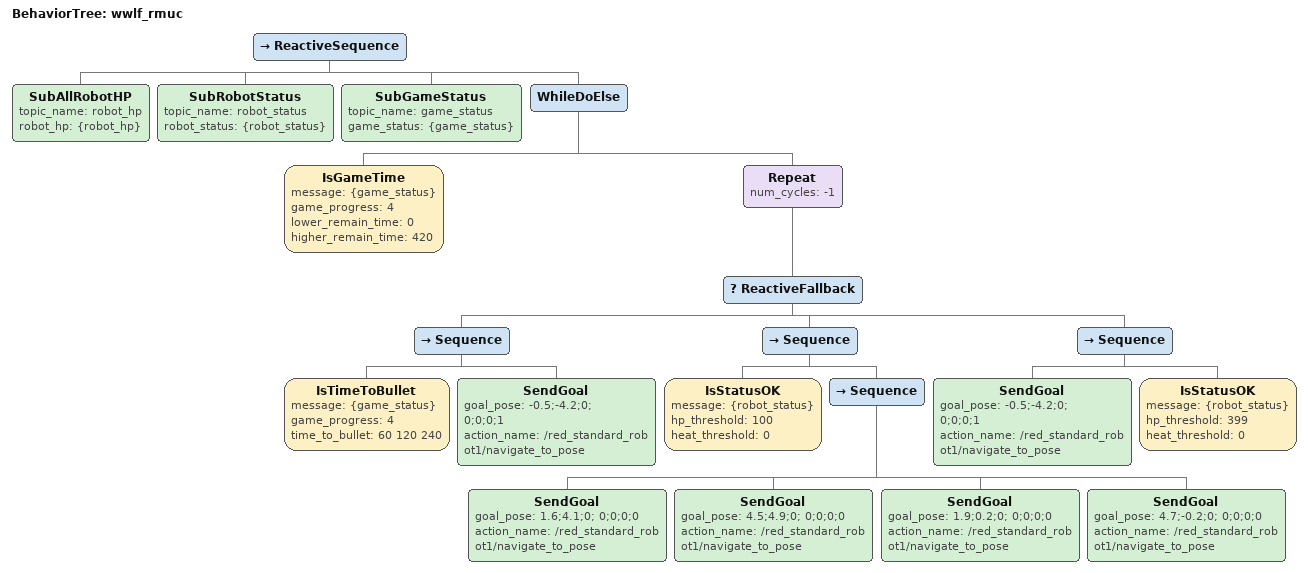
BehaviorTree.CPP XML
<?xml version="1.0" encoding="UTF-8"?>
<root BTCPP_format="4">
  <BehaviorTree ID="wwlf_rmuc">
    <ReactiveSequence>
      <SubAllRobotHP topic_name="robot_hp"
                     robot_hp="{robot_hp}"/>
      <SubRobotStatus topic_name="robot_status"
                      robot_status="{robot_status}"/>
      <SubGameStatus topic_name="game_status"
                     game_status="{game_status}"/>
      <WhileDoElse>
        <IsGameTime message="{game_status}"
                    game_progress="4"
                    lower_remain_time="0"
                    higher_remain_time="420"/>
        <Repeat num_cycles="-1">
          <ReactiveFallback>
            <Sequence>
              <IsTimeToBullet message="{game_status}"
                              game_progress="4"
                              time_to_bullet="60 120 240"/>
              <SendGoal goal_pose="-0.5;-4.2;0; 0;0;0;1"
                        action_name="/red_standard_robot1/navigate_to_pose"/>
            </Sequence>
            <Sequence>
              <IsStatusOK message="{robot_status}"
                          hp_threshold="100"
                          heat_threshold="0"/>
              <Sequence>
                <SendGoal goal_pose="1.6;4.1;0; 0;0;0;0"
                          action_name="/red_standard_robot1/navigate_to_pose"/>
                <SendGoal goal_pose="4.5;4.9;0; 0;0;0;0"
                          action_name="/red_standard_robot1/navigate_to_pose"/>
                <SendGoal goal_pose="1.9;0.2;0; 0;0;0;0"
                          action_name="/red_standard_robot1/navigate_to_pose"/>
                <SendGoal goal_pose="4.7;-0.2;0; 0;0;0;0"
                          action_name="/red_standard_robot1/navigate_to_pose"/>
              </Sequence>
            </Sequence>
            <Sequence>
              <SendGoal goal_pose="-0.5;-4.2;0; 0;0;0;1"
                        action_name="/red_standard_robot1/navigate_to_pose"/>
              <IsStatusOK message="{robot_status}"
                          hp_threshold="399"
                          heat_threshold="0"/>
            </Sequence>
          </ReactiveFallback>
        </Repeat>
      </WhileDoElse>
    </ReactiveSequence>
  </BehaviorTree>

</root>
